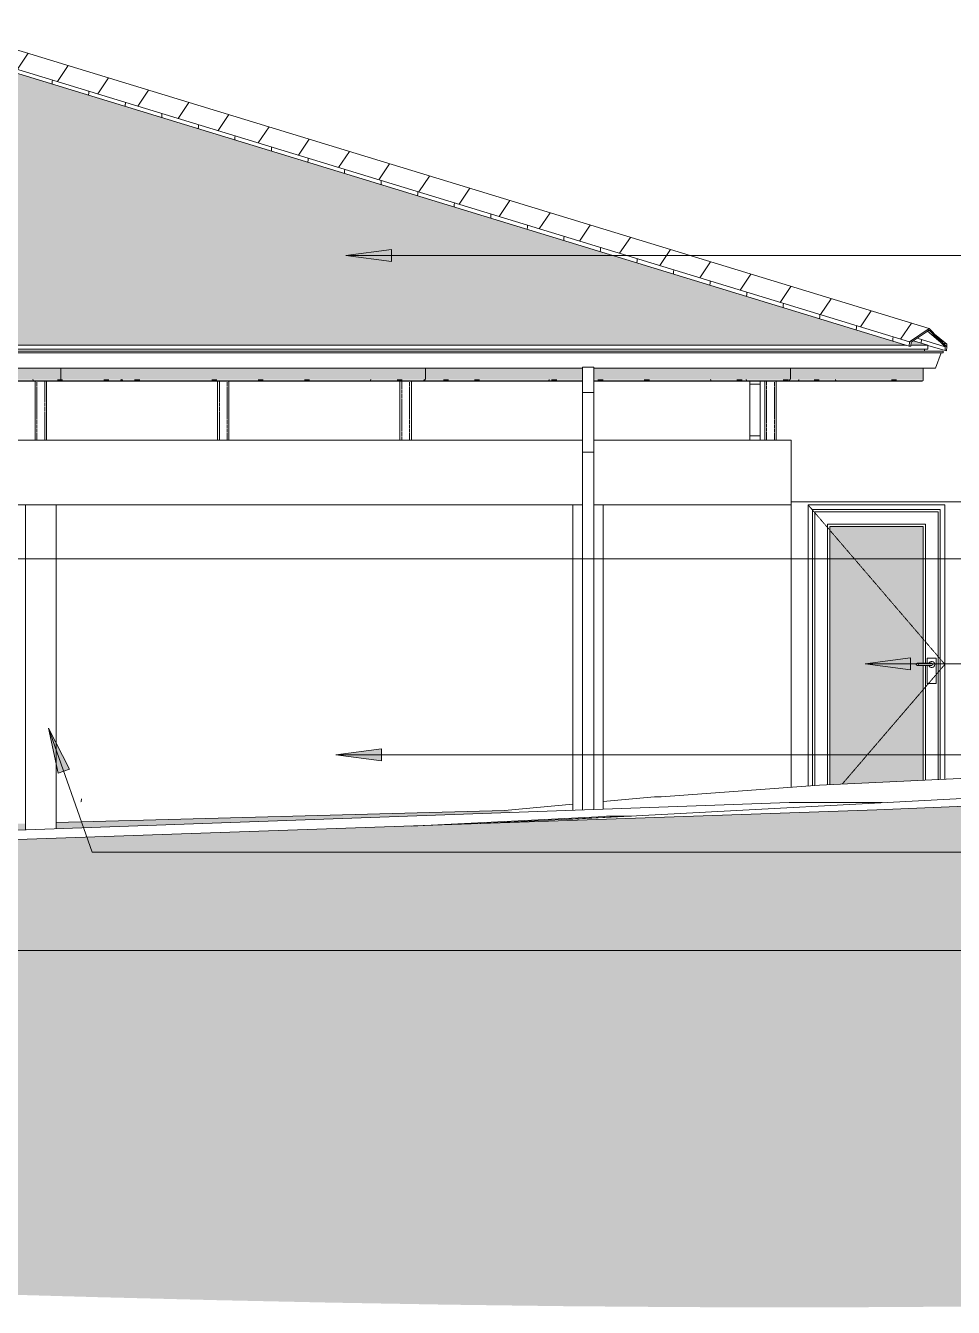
# Model space of a CAD drawing. Header units: millimetres. Extents: x -35517 to 139323, y -3702 to 5999.
# Drawn here: x -5409 to 694, y -2902 to 5534 of the extents above; entities that cross this region are included whole.
import ezdxf

# ---------------------------------------------------------------- set-up
doc = ezdxf.new("R2010")
doc.units = ezdxf.units.MM
doc.linetypes.add('Detail Dash', pattern=[1.1, 0.55, -0.55])
doc.linetypes.add('Hidden', pattern=[7.14375, 4.7625, -2.38125])
for name, color, linetype, lineweight in [('A-DETL-GENF', 92, 'Continuous', 5), ('A-DETL-THIN', 151, 'Continuous', 5), ('A-DOOR', 31, 'Continuous', 5), ('A-FLOR', 192, 'Continuous', 9), ('A-FLOR-PATT', 8, 'Continuous', 9), ('A-GENM', 13, 'Continuous', 5), ('A-GLAZ-CWMG', 51, 'Continuous', 5), ('A-ROOF', 132, 'Continuous', 9), ('A-ROOF-OTLN', 132, 'Continuous', 5), ('A-ROOF-PATT', 132, 'Continuous', 9), ('A-WALL', 113, 'Continuous', 9), ('C-TOPO', 7, 'Continuous', 5), ('G-ANNO-TEXT', 231, 'Continuous', 5), ('G-IMPT', 8, 'Continuous', 5), ('I-WALL', 2, 'Continuous', 9), ('P-SANR-FIXT', 6, 'Continuous', 5), ('S-COLS', 52, 'Continuous', 5)]:
    doc.layers.add(name, color=color, linetype=linetype, lineweight=lineweight)

# ---------------------------------------------------------------- blocks, each defined once
blk = doc.blocks.new('M_Concrete-Rectangular-Column - 200 x 300m-V133-GENERAL NORTH ELEVATION')
at = {"layer": 'S-COLS'}
for p, q in [((-5408.6, 241.6), (-5408.6, 2380)), ((-5208.6, 2380), (-5408.6, 2380)), ((-5208.6, 2380), (-5208.6, 248.7))]:
    blk.add_line(p, q, dxfattribs=at)
blk = doc.blocks.new('M_Concrete-Rectangular-Column - 200 x 300m-V134-GENERAL NORTH ELEVATION')
at = {"layer": 'S-COLS'}
for p, q in [((-1808.6, 369.5), (-1808.6, 2380)), ((-1746.1, 2380), (-1808.6, 2380)), ((-1608.6, 2380), (-1671.1, 2380)), ((-1608.6, 2380), (-1608.6, 376.6))]:
    blk.add_line(p, q, dxfattribs=at)
blk = doc.blocks.new('Door Aluminium - Single Opening Out with Cill - Door Aluminium Single Opening Out with Cill 900x2100-1421182-GENERAL NORTH ELEVATION')
at = {"layer": 'A-DOOR', "linetype": 'Detail Dash'}
h = blk.add_hatch(color=256, dxfattribs=at)
h.paths.add_polyline_path([(-118.6, 538.2), (495.4, 567.9), (495.4, 1323), (453.4, 1323.9), (450.8, 1326.5), (451.9, 1331), (450.8, 1333.5), (454.3, 1336.2), (458.9, 1336.5), (464.9, 1337), (495.4, 1337), (495.4, 2237), (-118.6, 2237), (-118.6, 542.2)])
h.paths.add_polyline_path([(464.9, 1326.5), (464.9, 1333.5), (461.9, 1330), (463.5, 1328.2)])
for p, q in [((638.4, 1330), (-261.6, 2380)), ((638.4, 1330), (-261.6, 2380)), ((638.4, 1330), (-36.9, 542.2)), ((-36.9, 542.2), (638.4, 1330))]:
    blk.add_line(p, q, dxfattribs=at)
at = {"layer": 'A-DOOR'}
for p, q in [((-231.6, 531.6), (-231.6, 2350)), ((-231.6, 2350), (608.4, 2350)), ((-216.6, 532.7), (-216.6, 2335)), ((-216.6, 2335), (593.4, 2335)), ((593.4, 2335), (593.4, 572.6)), ((608.4, 2350), (608.4, 573.4)), ((-133.6, 537.4), (-133.6, 2252)), ((-133.6, 2252), (510.4, 2252)), ((-118.6, 538.2), (-118.6, 2237)), ((-118.6, 2237), (495.4, 2237)), ((495.4, 2237), (495.4, 1336.8)), ((510.4, 2252), (510.4, 1336.8)), ((521.9, 1370), (521.9, 1336.6)), ((581.9, 1370), (521.9, 1370)), ((581.9, 1205), (581.9, 1370)), ((536.9, 1337), (464.9, 1337)), ((464.9, 1323), (536.9, 1323)), ((495.4, 1323.2), (495.4, 567.9)), ((510.4, 1323.2), (510.4, 568.6)), ((521.9, 1323.2), (521.9, 1205)), ((521.9, 1205), (581.9, 1205))]:
    blk.add_line(p, q, dxfattribs=at)
at = {"layer": 'A-DOOR', "flags": 128}
for points in [[(464.9, 1337), (464.6, 1337), (464.2, 1337), (463.9, 1337), (463.6, 1337), (463.3, 1337), (463, 1337), (462.7, 1337), (462.4, 1337), (462.1, 1337), (461.8, 1337), (461.5, 1337), (461.2, 1337), (460.9, 1337), (460.6, 1337), (460.4, 1337), (460.1, 1337), (459.9, 1337), (459.6, 1337), (459.4, 1337), (459.1, 1337), (458.9, 1337), (458.7, 1337), (458.5, 1337), (458.3, 1337), (458.2, 1337), (458, 1337), (457.8, 1337), (457.7, 1337), (457.5, 1337), (457.4, 1337), (457.3, 1337), (457.2, 1337), (457.1, 1337), (457.1, 1337), (457, 1337), (457, 1337), (456.9, 1337), (456.9, 1337), (456.9, 1337)], [(456.9, 1323), (456.9, 1323), (456.9, 1323), (456.9, 1323), (457, 1323), (457, 1323), (457.1, 1323), (457.2, 1323), (457.3, 1323), (457.4, 1323), (457.5, 1323), (457.6, 1323), (457.8, 1323), (457.9, 1323), (458.1, 1323), (458.3, 1323), (458.5, 1323), (458.7, 1323), (458.9, 1323), (459.1, 1323), (459.3, 1323), (459.5, 1323), (459.8, 1323), (460, 1323), (460.3, 1323), (460.6, 1323), (460.8, 1323), (461.1, 1323), (461.4, 1323), (461.7, 1323), (462, 1323), (462.3, 1323), (462.6, 1323), (462.9, 1323), (463.2, 1323), (463.5, 1323), (463.8, 1323), (464.2, 1323), (464.5, 1323), (464.8, 1323), (464.9, 1323)], [(551.9, 1337), (551.9, 1337), (551.8, 1337), (551.8, 1337), (551.7, 1337), (551.6, 1337), (551.5, 1337), (551.3, 1337), (551.1, 1337), (550.9, 1337), (550.7, 1337), (550.5, 1337), (550.2, 1337), (549.9, 1337), (549.6, 1337), (549.3, 1337), (548.9, 1337), (548.5, 1337), (548.2, 1337), (547.8, 1337), (547.3, 1337), (546.9, 1337), (546.4, 1337), (546, 1337), (545.5, 1337), (545, 1337), (544.5, 1337), (544, 1337), (543.4, 1337), (542.9, 1337), (542.3, 1337), (541.8, 1337), (541.2, 1337), (540.6, 1337), (540, 1337), (539.4, 1337), (538.8, 1337), (538.2, 1337), (537.6, 1337), (537, 1337), (536.9, 1337)], [(536.9, 1323), (537.5, 1323), (538.1, 1323), (538.7, 1323), (539.3, 1323), (539.9, 1323), (540.4, 1323), (541, 1323), (541.6, 1323), (542.2, 1323), (542.7, 1323), (543.3, 1323), (543.8, 1323), (544.3, 1323), (544.9, 1323), (545.4, 1323), (545.8, 1323), (546.3, 1323), (546.8, 1323), (547.2, 1323), (547.6, 1323), (548.1, 1323), (548.4, 1323), (548.8, 1323), (549.2, 1323), (549.5, 1323), (549.8, 1323), (550.1, 1323), (550.4, 1323), (550.6, 1323), (550.9, 1323), (551.1, 1323), (551.3, 1323), (551.4, 1323), (551.6, 1323), (551.7, 1323), (551.8, 1323), (551.8, 1323), (551.9, 1323), (551.9, 1323)]]:
    blk.add_lwpolyline(points, dxfattribs=at)
at = {"layer": 'A-DOOR'}
for centre, radius, start, end in [((551.9, 1330), 20, 360, 160.18187), ((456.9, 1330), 7, 75, 180), ((456.9, 1330), 7, 180, 285), ((456.9, 1330), 7, 0, 15), ((456.9, 1330), 7, 345, 0), ((551.9, 1330), 20, 199.92918, 0), ((551.9, 1330), 7, 105, 120), ((551.9, 1330), 7, 244.38572, 270), ((551.9, 1330), 7, 0, 45), ((551.9, 1330), 7, 315, 0)]:
    blk.add_arc(centre, radius, start, end, dxfattribs=at)
blk = doc.blocks.new('GB_500_262_01_1_Abalona_WC_WH_700_Rimfree_ - GB_500_262_01_1_Abalona_WC_WH_700_Rimfree_-895928-GENERAL NORTH ELEVATION')
at = {"layer": 'G-IMPT'}
for p, q in [((-5043.2, 425), (-5040.6, 444.6)), ((-5049.2, 420), (-5049.4, 420))]:
    blk.add_line(p, q, dxfattribs=at)
blk = doc.blocks.new('GB_500_262_01_1_Abalona_WC_WH_700_Rimfree_ - GB_500_262_01_1_Abalona_WC_WH_700_Rimfree_-934798-GENERAL NORTH ELEVATION')
blk.add_blockref('GB_500_262_01_1_Abalona_WC_WH_700_Rimfree_ - GB_500_262_01_1_Abalona_WC_WH_700_Rimfree_-895928-GENERAL NORTH ELEVATION', (0, 0))
blk = doc.blocks.new('Column Steel Square Hollow Sections - 75x75-V142-GENERAL NORTH ELEVATION')
at = {"layer": 'S-COLS', "linetype": 'Hidden'}
for p, q in [((-8934.1, 2805), (-8934.1, 3195.3)), ((-8883.1, 3195.3), (-8883.1, 2805))]:
    blk.add_line(p, q, dxfattribs=at)
blk = doc.blocks.new('FP_143-GENERAL NORTH ELEVATION')
at = {"layer": 'A-ROOF-OTLN'}
for p, q in [((-12471.1, 3195), (-1746.1, 3195)), ((-1671.1, 3195), (486.9, 3195))]:
    blk.add_line(p, q, dxfattribs=at)
at = {"layer": 'A-ROOF-PATT', "lineweight": 5}
for p, q in [((-12471.1, 3197), (-1746.1, 3197)), ((-5361.3, 3204.1), (-5361.5, 3204.5)), ((-5361.1, 3203.8), (-5361.3, 3204.1)), ((-5360.9, 3203.4), (-5361.1, 3203.8)), ((-5360.7, 3203), (-5360.9, 3203.4)), ((-5360.5, 3202.7), (-5360.7, 3203)), ((-5360.3, 3202.3), (-5360.5, 3202.7)), ((-5360.1, 3201.9), (-5360.3, 3202.3)), ((-5360, 3201.6), (-5360.1, 3201.9)), ((-5359.8, 3201.2), (-5360, 3201.6)), ((-5359.6, 3200.9), (-5359.8, 3201.2)), ((-5359.4, 3200.5), (-5359.6, 3200.9)), ((-5359.2, 3200.2), (-5359.4, 3200.5)), ((-5359, 3199.9), (-5359.2, 3200.2)), ((-5358.8, 3199.5), (-5359, 3199.9)), ((-5358.6, 3199.2), (-5358.8, 3199.5)), ((-5358.4, 3198.9), (-5358.6, 3199.2)), ((-5358.2, 3198.6), (-5358.4, 3198.9)), ((-5358.1, 3198.3), (-5358.2, 3198.6)), ((-5357.9, 3198), (-5358.1, 3198.3)), ((-5357.7, 3197.7), (-5357.9, 3198)), ((-5357.5, 3197.4), (-5357.7, 3197.7)), ((-5357.3, 3197.1), (-5357.5, 3197.4)), ((-5357.1, 3196.9), (-5357.3, 3197.1)), ((-5356.9, 3196.6), (-5357.1, 3196.9)), ((-5356.7, 3196.4), (-5356.9, 3196.6)), ((-5356.5, 3196.1), (-5356.7, 3196.4)), ((-5356.3, 3195.9), (-5356.5, 3196.1)), ((-5356.1, 3195.7), (-5356.3, 3195.9)), ((-5356, 3195.5), (-5356.1, 3195.7)), ((-5355.8, 3195.3), (-5356, 3195.5)), ((-5355.6, 3195.1), (-5355.8, 3195.3)), ((-5355.4, 3194.9), (-5355.6, 3195.1)), ((-5355.2, 3194.8), (-5355.4, 3194.9)), ((-5355, 3194.6), (-5355.2, 3194.8)), ((-5354.8, 3194.5), (-5355, 3194.6)), ((-5354.6, 3194.4), (-5354.8, 3194.5)), ((-5199.5, 3201.8), (-5166, 3201.8)), ((-5183.3, 3197), (-5183.3, 3204.5)), ((-4894.7, 3201.8), (-4861.2, 3201.8)), ((-4788.2, 3193.9), (-4788.4, 3193.8)), ((-4788, 3193.9), (-4788.2, 3193.9)), ((-4787.8, 3193.9), (-4788, 3193.9)), ((-4787.6, 3194), (-4787.8, 3193.9)), ((-4787.4, 3194.1), (-4787.6, 3194)), ((-4787.2, 3194.2), (-4787.4, 3194.1)), ((-4787, 3194.2), (-4787.2, 3194.2)), ((-4786.8, 3194.4), (-4787, 3194.2)), ((-4786.6, 3194.5), (-4786.8, 3194.4)), ((-4786.5, 3194.6), (-4786.6, 3194.5)), ((-4786.3, 3194.8), (-4786.5, 3194.6)), ((-4786.1, 3194.9), (-4786.3, 3194.8)), ((-4785.9, 3195.1), (-4786.1, 3194.9)), ((-4785.7, 3195.3), (-4785.9, 3195.1)), ((-4785.5, 3195.5), (-4785.7, 3195.3)), ((-4785.3, 3195.7), (-4785.5, 3195.5)), ((-4785.1, 3195.9), (-4785.3, 3195.7)), ((-4784.9, 3196.1), (-4785.1, 3195.9)), ((-4784.7, 3196.3), (-4784.9, 3196.1)), ((-4784.5, 3196.6), (-4784.7, 3196.3)), ((-4784.4, 3196.8), (-4784.5, 3196.6)), ((-4784.2, 3197.1), (-4784.4, 3196.8)), ((-4784, 3197.4), (-4784.2, 3197.1)), ((-4783.8, 3197.6), (-4784, 3197.4)), ((-4783.6, 3197.9), (-4783.8, 3197.6)), ((-4783.4, 3198.2), (-4783.6, 3197.9)), ((-4783.2, 3198.5), (-4783.4, 3198.2)), ((-4783, 3198.8), (-4783.2, 3198.5)), ((-4782.8, 3199.2), (-4783, 3198.8)), ((-4782.6, 3199.5), (-4782.8, 3199.2)), ((-4782.4, 3199.8), (-4782.6, 3199.5)), ((-4782.2, 3200.2), (-4782.4, 3199.8)), ((-4782.1, 3200.5), (-4782.2, 3200.2)), ((-4781.9, 3200.9), (-4782.1, 3200.5)), ((-4781.7, 3201.2), (-4781.9, 3200.9)), ((-4781.5, 3201.6), (-4781.7, 3201.2)), ((-4781.3, 3201.9), (-4781.5, 3201.6)), ((-4781.1, 3202.3), (-4781.3, 3201.9)), ((-4780.9, 3202.6), (-4781.1, 3202.3)), ((-4780.7, 3203), (-4780.9, 3202.6)), ((-4780.5, 3203.4), (-4780.7, 3203)), ((-4780.3, 3203.8), (-4780.5, 3203.4)), ((-4780.1, 3204.1), (-4780.3, 3203.8)), ((-4779.9, 3204.5), (-4780.1, 3204.1)), ((-4774.7, 3204.1), (-4774.9, 3204.5)), ((-4774.5, 3203.8), (-4774.7, 3204.1)), ((-4774.3, 3203.4), (-4774.5, 3203.8)), ((-4774.1, 3203), (-4774.3, 3203.4)), ((-4773.9, 3202.6), (-4774.1, 3203)), ((-4773.7, 3202.3), (-4773.9, 3202.6)), ((-4773.6, 3201.9), (-4773.7, 3202.3)), ((-4773.4, 3201.6), (-4773.6, 3201.9)), ((-4773.2, 3201.2), (-4773.4, 3201.6)), ((-4773, 3200.9), (-4773.2, 3201.2)), ((-4772.8, 3200.5), (-4773, 3200.9)), ((-4772.6, 3200.2), (-4772.8, 3200.5)), ((-4772.4, 3199.8), (-4772.6, 3200.2)), ((-4772.2, 3199.5), (-4772.4, 3199.8)), ((-4772, 3199.2), (-4772.2, 3199.5)), ((-4771.8, 3198.8), (-4772, 3199.2)), ((-4771.6, 3198.5), (-4771.8, 3198.8)), ((-4771.4, 3198.2), (-4771.6, 3198.5)), ((-4771.3, 3197.9), (-4771.4, 3198.2)), ((-4771.1, 3197.6), (-4771.3, 3197.9)), ((-4770.9, 3197.4), (-4771.1, 3197.6)), ((-4770.7, 3197.1), (-4770.9, 3197.4)), ((-4770.5, 3196.8), (-4770.7, 3197.1)), ((-4770.3, 3196.6), (-4770.5, 3196.8)), ((-4770.1, 3196.3), (-4770.3, 3196.6)), ((-4769.9, 3196.1), (-4770.1, 3196.3)), ((-4769.7, 3195.9), (-4769.9, 3196.1)), ((-4769.5, 3195.7), (-4769.7, 3195.9)), ((-4769.3, 3195.5), (-4769.5, 3195.7)), ((-4769.1, 3195.3), (-4769.3, 3195.5)), ((-4769, 3195.1), (-4769.1, 3195.3)), ((-4768.8, 3194.9), (-4769, 3195.1)), ((-4768.6, 3194.8), (-4768.8, 3194.9)), ((-4768.4, 3194.6), (-4768.6, 3194.8)), ((-4768.2, 3194.5), (-4768.4, 3194.6)), ((-4768, 3194.4), (-4768.2, 3194.5)), ((-4767.8, 3194.2), (-4768, 3194.4)), ((-4767.6, 3194.2), (-4767.8, 3194.2)), ((-4767.4, 3194.1), (-4767.6, 3194.2)), ((-4767.2, 3194), (-4767.4, 3194.1)), ((-4767, 3193.9), (-4767.2, 3194)), ((-4766.8, 3193.9), (-4767, 3193.9)), ((-4766.7, 3193.9), (-4766.8, 3193.9)), ((-4766.5, 3193.8), (-4766.7, 3193.9)), ((-4691.5, 3201.8), (-4658, 3201.8)), ((-4553.6, 3193.9), (-4553.7, 3193.8)), ((-4553.4, 3193.9), (-4553.6, 3193.9)), ((-4553.2, 3193.9), (-4553.4, 3193.9)), ((-4553, 3194), (-4553.2, 3193.9)), ((-4552.8, 3194.1), (-4553, 3194)), ((-4552.6, 3194.1), (-4552.8, 3194.1)), ((-4552.4, 3194.2), (-4552.6, 3194.1)), ((-4552.3, 3194.3), (-4552.4, 3194.2)), ((-4552.1, 3194.4), (-4552.3, 3194.3)), ((-4551.9, 3194.6), (-4552.1, 3194.4)), ((-4551.7, 3194.7), (-4551.9, 3194.6)), ((-4551.5, 3194.8), (-4551.7, 3194.7)), ((-4551.3, 3195), (-4551.5, 3194.8)), ((-4551.2, 3195.2), (-4551.3, 3195)), ((-4551, 3195.3), (-4551.2, 3195.2)), ((-4550.8, 3195.5), (-4551, 3195.3)), ((-4550.6, 3195.7), (-4550.8, 3195.5)), ((-4550.4, 3195.9), (-4550.6, 3195.7)), ((-4550.2, 3196.2), (-4550.4, 3195.9)), ((-4550, 3196.4), (-4550.2, 3196.2)), ((-4549.9, 3196.6), (-4550, 3196.4)), ((-4549.7, 3196.9), (-4549.9, 3196.6)), ((-4549.5, 3197.1), (-4549.7, 3196.9)), ((-4549.3, 3197.4), (-4549.5, 3197.1)), ((-4549.1, 3197.7), (-4549.3, 3197.4)), ((-4183.5, 3201.8), (-4150, 3201.8)), ((-3878.7, 3201.8), (-3845.2, 3201.8)), ((-3573.9, 3201.8), (-3540.4, 3201.8)), ((-3145.7, 3193.9), (-3145.9, 3193.8)), ((-3145.6, 3193.9), (-3145.7, 3193.9)), ((-3145.4, 3193.9), (-3145.6, 3193.9)), ((-3145.2, 3194), (-3145.4, 3193.9)), ((-3145, 3194.1), (-3145.2, 3194)), ((-3144.8, 3194.1), (-3145, 3194.1)), ((-3144.6, 3194.2), (-3144.8, 3194.1)), ((-3144.4, 3194.3), (-3144.6, 3194.2)), ((-3144.2, 3194.5), (-3144.4, 3194.3)), ((-3144.1, 3194.6), (-3144.2, 3194.5)), ((-3143.9, 3194.7), (-3144.1, 3194.6)), ((-3143.7, 3194.9), (-3143.9, 3194.7)), ((-3143.5, 3195), (-3143.7, 3194.9)), ((-3143.3, 3195.2), (-3143.5, 3195)), ((-3143.1, 3195.4), (-3143.3, 3195.2)), ((-3142.9, 3195.6), (-3143.1, 3195.4)), ((-3142.7, 3195.8), (-3142.9, 3195.6)), ((-3142.5, 3196), (-3142.7, 3195.8)), ((-3142.4, 3196.2), (-3142.5, 3196)), ((-3142.2, 3196.5), (-3142.4, 3196.2)), ((-3142, 3196.7), (-3142.2, 3196.5)), ((-3141.8, 3197), (-3142, 3196.7)), ((-3141.6, 3197.2), (-3141.8, 3197)), ((-3141.4, 3197.5), (-3141.6, 3197.2)), ((-3141.2, 3197.8), (-3141.4, 3197.5)), ((-3141, 3198.1), (-3141.2, 3197.8)), ((-3140.9, 3198.4), (-3141, 3198.1)), ((-3140.7, 3198.7), (-3140.9, 3198.4)), ((-3140.5, 3199), (-3140.7, 3198.7)), ((-3140.3, 3199.3), (-3140.5, 3199)), ((-3140.1, 3199.6), (-3140.3, 3199.3)), ((-3139.9, 3200), (-3140.1, 3199.6)), ((-3139.7, 3200.3), (-3139.9, 3200)), ((-3139.5, 3200.6), (-3139.7, 3200.3)), ((-3139.4, 3201), (-3139.5, 3200.6)), ((-3139.2, 3201.3), (-3139.4, 3201)), ((-3139, 3201.7), (-3139.2, 3201.3)), ((-3138.8, 3202), (-3139, 3201.7)), ((-3138.6, 3202.4), (-3138.8, 3202)), ((-3138.4, 3202.7), (-3138.6, 3202.4)), ((-3138.2, 3203.1), (-3138.4, 3202.7)), ((-3138, 3203.5), (-3138.2, 3203.1)), ((-3137.9, 3203.8), (-3138, 3203.5)), ((-3137.7, 3204.2), (-3137.9, 3203.8)), ((-2964.3, 3201.8), (-2930.8, 3201.8)), ((-2788.7, 3198.7), (-2788.9, 3198.4)), ((-2788.5, 3199), (-2788.7, 3198.7)), ((-2788.3, 3199.4), (-2788.5, 3199)), ((-2788.1, 3199.7), (-2788.3, 3199.4)), ((-2787.9, 3200), (-2788.1, 3199.7)), ((-2787.8, 3200.3), (-2787.9, 3200)), ((-2787.6, 3200.7), (-2787.8, 3200.3)), ((-2787.4, 3201), (-2787.6, 3200.7)), ((-2787.2, 3201.3), (-2787.4, 3201)), ((-2787, 3201.7), (-2787.2, 3201.3)), ((-2786.8, 3202), (-2787, 3201.7)), ((-2786.7, 3202.4), (-2786.8, 3202)), ((-2786.5, 3202.7), (-2786.7, 3202.4)), ((-2786.3, 3203.1), (-2786.5, 3202.7)), ((-2786.1, 3203.4), (-2786.3, 3203.1)), ((-2785.9, 3203.8), (-2786.1, 3203.4)), ((-2785.7, 3204.1), (-2785.9, 3203.8)), ((-2785.5, 3204.5), (-2785.7, 3204.1)), ((-2783.3, 3197), (-2783.3, 3204.5)), ((-2659.5, 3201.8), (-2626, 3201.8)), ((-2456.3, 3201.8), (-2422.8, 3201.8)), ((-1969.6, 3195.8), (-1969.7, 3195.6)), ((-1969.4, 3196), (-1969.6, 3195.8)), ((-1969.2, 3196.2), (-1969.4, 3196)), ((-1969, 3196.5), (-1969.2, 3196.2)), ((-1968.8, 3196.7), (-1969, 3196.5)), ((-1968.6, 3197), (-1968.8, 3196.7)), ((-1968.4, 3197.2), (-1968.6, 3197)), ((-1968.2, 3197.5), (-1968.4, 3197.2)), ((-1968.1, 3197.8), (-1968.2, 3197.5)), ((-1967.9, 3198.1), (-1968.1, 3197.8)), ((-1967.7, 3198.4), (-1967.9, 3198.1)), ((-1967.5, 3198.7), (-1967.7, 3198.4)), ((-1967.3, 3199), (-1967.5, 3198.7)), ((-1967.1, 3199.3), (-1967.3, 3199)), ((-1966.9, 3199.6), (-1967.1, 3199.3)), ((-1966.8, 3199.9), (-1966.9, 3199.6)), ((-1966.6, 3200.3), (-1966.8, 3199.9)), ((-1966.4, 3200.6), (-1966.6, 3200.3)), ((-1966.2, 3200.9), (-1966.4, 3200.6)), ((-1966, 3201.3), (-1966.2, 3200.9)), ((-1965.8, 3201.6), (-1966, 3201.3)), ((-1965.6, 3202), (-1965.8, 3201.6)), ((-1965.4, 3202.3), (-1965.6, 3202)), ((-1965.3, 3202.7), (-1965.4, 3202.3)), ((-1965.1, 3203.1), (-1965.3, 3202.7)), ((-1964.9, 3203.4), (-1965.1, 3203.1)), ((-1964.7, 3203.8), (-1964.9, 3203.4)), ((-1964.5, 3204.1), (-1964.7, 3203.8)), ((-1964.3, 3204.5), (-1964.5, 3204.1)), ((-1955.9, 3198.4), (-1956.1, 3198.7)), ((-1955.8, 3198.1), (-1955.9, 3198.4)), ((-1955.6, 3197.8), (-1955.8, 3198.1)), ((-1955.4, 3197.6), (-1955.6, 3197.8)), ((-1955.2, 3197.3), (-1955.4, 3197.6)), ((-1955, 3197), (-1955.2, 3197.3)), ((-1954.8, 3196.8), (-1955, 3197)), ((-1954.6, 3196.5), (-1954.8, 3196.8)), ((-1954.4, 3196.3), (-1954.6, 3196.5)), ((-1954.2, 3196), (-1954.4, 3196.3)), ((-1954.1, 3195.8), (-1954.2, 3196)), ((-1953.9, 3195.6), (-1954.1, 3195.8)), ((-1953.7, 3195.4), (-1953.9, 3195.6)), ((-1953.5, 3195.2), (-1953.7, 3195.4)), ((-1953.3, 3195.1), (-1953.5, 3195.2)), ((-1953.1, 3194.9), (-1953.3, 3195.1)), ((-1952.9, 3194.7), (-1953.1, 3194.9)), ((-1952.7, 3194.6), (-1952.9, 3194.7)), ((-1952.5, 3194.5), (-1952.7, 3194.6)), ((-1952.4, 3194.3), (-1952.5, 3194.5)), ((-1952.2, 3194.2), (-1952.4, 3194.3)), ((-1952, 3194.1), (-1952.2, 3194.2)), ((-1951.8, 3194.1), (-1952, 3194.1)), ((-1951.6, 3194), (-1951.8, 3194.1)), ((-1951.4, 3193.9), (-1951.6, 3194)), ((-1951.2, 3193.9), (-1951.4, 3193.9)), ((-1951, 3193.9), (-1951.2, 3193.9)), ((-1950.8, 3193.8), (-1951, 3193.9)), ((-1948.3, 3201.8), (-1914.8, 3201.8)), ((-1671.1, 3197), (493.7, 3197)), ((-1643.5, 3201.8), (-1610, 3201.8)), ((-1338.7, 3201.8), (-1305.2, 3201.8)), ((-903.2, 3204.1), (-903.4, 3204.5)), ((-903, 3203.8), (-903.2, 3204.1)), ((-902.8, 3203.4), (-903, 3203.8)), ((-902.6, 3203), (-902.8, 3203.4)), ((-902.5, 3202.6), (-902.6, 3203)), ((-902.3, 3202.3), (-902.5, 3202.6)), ((-902.1, 3201.9), (-902.3, 3202.3)), ((-901.9, 3201.6), (-902.1, 3201.9)), ((-901.7, 3201.2), (-901.9, 3201.6)), ((-901.5, 3200.9), (-901.7, 3201.2)), ((-901.3, 3200.5), (-901.5, 3200.9)), ((-901.1, 3200.2), (-901.3, 3200.5)), ((-900.9, 3199.8), (-901.1, 3200.2)), ((-900.7, 3199.5), (-900.9, 3199.8)), ((-900.5, 3199.2), (-900.7, 3199.5)), ((-900.3, 3198.8), (-900.5, 3199.2)), ((-900.2, 3198.5), (-900.3, 3198.8)), ((-900, 3198.2), (-900.2, 3198.5)), ((-899.8, 3197.9), (-900, 3198.2)), ((-899.6, 3197.6), (-899.8, 3197.9)), ((-899.4, 3197.4), (-899.6, 3197.6)), ((-899.2, 3197.1), (-899.4, 3197.4)), ((-899, 3196.8), (-899.2, 3197.1)), ((-898.8, 3196.6), (-899, 3196.8)), ((-898.6, 3196.3), (-898.8, 3196.6)), ((-898.4, 3196.1), (-898.6, 3196.3)), ((-898.2, 3195.9), (-898.4, 3196.1)), ((-898, 3195.7), (-898.2, 3195.9)), ((-897.9, 3195.5), (-898, 3195.7)), ((-897.7, 3195.3), (-897.9, 3195.5)), ((-897.5, 3195.1), (-897.7, 3195.3)), ((-897.3, 3194.9), (-897.5, 3195.1)), ((-897.1, 3194.8), (-897.3, 3194.9)), ((-896.9, 3194.6), (-897.1, 3194.8)), ((-896.7, 3194.5), (-896.9, 3194.6)), ((-896.5, 3194.4), (-896.7, 3194.5)), ((-896.3, 3194.2), (-896.5, 3194.4)), ((-896.1, 3194.2), (-896.3, 3194.2)), ((-895.9, 3194.1), (-896.1, 3194.2)), ((-895.8, 3194), (-895.9, 3194.1)), ((-895.6, 3193.9), (-895.8, 3194)), ((-895.4, 3193.9), (-895.6, 3193.9)), ((-895.2, 3193.9), (-895.4, 3193.9)), ((-895, 3193.8), (-895.2, 3193.9)), ((-729.1, 3201.8), (-695.6, 3201.8)), ((-668.6, 3204.1), (-668.8, 3204.5)), ((-668.4, 3203.8), (-668.6, 3204.1)), ((-668.2, 3203.4), (-668.4, 3203.8)), ((-668, 3203), (-668.2, 3203.4)), ((-667.8, 3202.7), (-668, 3203)), ((-667.6, 3202.3), (-667.8, 3202.7)), ((-667.5, 3202), (-667.6, 3202.3)), ((-667.3, 3201.6), (-667.5, 3202)), ((-667.1, 3201.3), (-667.3, 3201.6)), ((-666.9, 3200.9), (-667.1, 3201.3)), ((-666.7, 3200.6), (-666.9, 3200.9)), ((-544.5, 3194.3), (-544.7, 3194.4)), ((-544.3, 3194.2), (-544.5, 3194.3)), ((-544.1, 3194.1), (-544.3, 3194.2)), ((-543.9, 3194), (-544.1, 3194.1)), ((-543.8, 3194), (-543.9, 3194)), ((-543.6, 3193.9), (-543.8, 3194)), ((-543.4, 3193.9), (-543.6, 3193.9)), ((-543.2, 3193.9), (-543.4, 3193.9)), ((-543, 3193.8), (-543.2, 3193.9)), ((-424.3, 3201.8), (-390.8, 3201.8)), ((-383.3, 3197), (-383.3, 3204.5)), ((-330.1, 3193.9), (-330.3, 3193.8)), ((-329.9, 3193.9), (-330.1, 3193.9)), ((-329.7, 3193.9), (-329.9, 3193.9)), ((-329.5, 3194), (-329.7, 3193.9)), ((-329.3, 3194.1), (-329.5, 3194)), ((-329.2, 3194.2), (-329.3, 3194.1)), ((-329, 3194.2), (-329.2, 3194.2)), ((-328.8, 3194.4), (-329, 3194.2)), ((-328.6, 3194.5), (-328.8, 3194.4)), ((-328.4, 3194.6), (-328.6, 3194.5)), ((-328.2, 3194.8), (-328.4, 3194.6)), ((-328, 3194.9), (-328.2, 3194.8)), ((-327.8, 3195.1), (-328, 3194.9)), ((-327.6, 3195.3), (-327.8, 3195.1)), ((-327.4, 3195.5), (-327.6, 3195.3)), ((-327.2, 3195.7), (-327.4, 3195.5)), ((-327, 3195.9), (-327.2, 3195.7)), ((-326.9, 3196.1), (-327, 3195.9)), ((-326.7, 3196.3), (-326.9, 3196.1)), ((-326.5, 3196.6), (-326.7, 3196.3)), ((-326.3, 3196.8), (-326.5, 3196.6)), ((-326.1, 3197.1), (-326.3, 3196.8)), ((-325.9, 3197.4), (-326.1, 3197.1)), ((-325.7, 3197.6), (-325.9, 3197.4)), ((-325.5, 3197.9), (-325.7, 3197.6)), ((-325.3, 3198.2), (-325.5, 3197.9)), ((-325.1, 3198.5), (-325.3, 3198.2)), ((-324.9, 3198.8), (-325.1, 3198.5)), ((-324.8, 3199.2), (-324.9, 3198.8)), ((-324.6, 3199.5), (-324.8, 3199.2)), ((-324.4, 3199.8), (-324.6, 3199.5)), ((-324.2, 3200.2), (-324.4, 3199.8)), ((-324, 3200.5), (-324.2, 3200.2)), ((-323.8, 3200.9), (-324, 3200.5)), ((-323.6, 3201.2), (-323.8, 3200.9)), ((-323.4, 3201.6), (-323.6, 3201.2)), ((-323.2, 3201.9), (-323.4, 3201.6)), ((-323, 3202.3), (-323.2, 3201.9)), ((-322.8, 3202.6), (-323, 3202.3)), ((-322.6, 3203), (-322.8, 3202.6)), ((-322.5, 3203.4), (-322.6, 3203)), ((-322.3, 3203.8), (-322.5, 3203.4)), ((-322.1, 3204.1), (-322.3, 3203.8)), ((-321.9, 3204.5), (-322.1, 3204.1)), ((-221.1, 3201.8), (-187.6, 3201.8)), ((-82, 3204.1), (-82.2, 3204.5)), ((-81.8, 3203.8), (-82, 3204.1)), ((-81.6, 3203.4), (-81.8, 3203.8)), ((-81.4, 3203), (-81.6, 3203.4)), ((-81.2, 3202.7), (-81.4, 3203)), ((-81, 3202.3), (-81.2, 3202.7)), ((-80.9, 3201.9), (-81, 3202.3)), ((-80.7, 3201.6), (-80.9, 3201.9)), ((-80.5, 3201.2), (-80.7, 3201.6)), ((-80.3, 3200.9), (-80.5, 3201.2)), ((-80.1, 3200.5), (-80.3, 3200.9)), ((-79.9, 3200.2), (-80.1, 3200.5)), ((-79.7, 3199.8), (-79.9, 3200.2)), ((-79.5, 3199.5), (-79.7, 3199.8)), ((-79.3, 3199.2), (-79.5, 3199.5)), ((-79.1, 3198.9), (-79.3, 3199.2)), ((-78.9, 3198.6), (-79.1, 3198.9)), ((-78.8, 3198.2), (-78.9, 3198.6)), ((-78.6, 3197.9), (-78.8, 3198.2)), ((-78.4, 3197.7), (-78.6, 3197.9)), ((-78.2, 3197.4), (-78.4, 3197.7)), ((-78, 3197.1), (-78.2, 3197.4)), ((-77.8, 3196.8), (-78, 3197.1)), ((-77.6, 3196.6), (-77.8, 3196.8)), ((-77.4, 3196.3), (-77.6, 3196.6)), ((-77.2, 3196.1), (-77.4, 3196.3)), ((-77, 3195.9), (-77.2, 3196.1)), ((-76.8, 3195.7), (-77, 3195.9)), ((-76.6, 3195.5), (-76.8, 3195.7)), ((-76.5, 3195.3), (-76.6, 3195.5)), ((-76.3, 3195.1), (-76.5, 3195.3)), ((-76.1, 3194.9), (-76.3, 3195.1)), ((-75.9, 3194.8), (-76.1, 3194.9)), ((-75.7, 3194.6), (-75.9, 3194.8)), ((-75.5, 3194.5), (-75.7, 3194.6)), ((-75.3, 3194.4), (-75.5, 3194.5)), ((-75.1, 3194.3), (-75.3, 3194.4)), ((-74.9, 3194.2), (-75.1, 3194.3)), ((-74.7, 3194.1), (-74.9, 3194.2)), ((-74.5, 3194), (-74.7, 3194.1)), ((-74.4, 3193.9), (-74.5, 3194)), ((286.9, 3201.8), (320.4, 3201.8))]:
    blk.add_line(p, q, dxfattribs=at)
blk = doc.blocks.new('Column Steel Square Hollow Sections - 75x75-V128-GENERAL NORTH ELEVATION')
at = {"layer": 'S-COLS', "linetype": 'Hidden'}
for p, q in [((-23392.7, 3195.3), (-23392.7, 2805)), ((-23341.7, 2805), (-23341.7, 3195.3))]:
    blk.add_line(p, q, dxfattribs=at)
blk = doc.blocks.new('Column Steel Square Hollow Sections - 75x75-V146-GENERAL NORTH ELEVATION')
at = {"layer": 'S-COLS', "linetype": 'Hidden'}
for p, q in [((-2934.1, 3195.1), (-2934.1, 2805)), ((-2883.1, 2805), (-2883.1, 3195.1))]:
    blk.add_line(p, q, dxfattribs=at)
blk = doc.blocks.new('Column Steel Square Hollow Sections - 75x75-V147-GENERAL NORTH ELEVATION')
at = {"layer": 'S-COLS', "linetype": 'Hidden'}
for p, q in [((-534.1, 3195), (-534.1, 2805)), ((-483.1, 2805), (-483.1, 3195))]:
    blk.add_line(p, q, dxfattribs=at)
blk = doc.blocks.new('Downpipe - Downpipe-V149-GENERAL NORTH ELEVATION')
at = {"layer": 'A-GENM'}
for p, q in [((-1746.1, 3286.5), (-1671.1, 3286.5)), ((-1746.1, 3119), (-1746.1, 3286.5)), ((-1671.1, 3286.5), (-1671.1, 3119)), ((-1746.1, 3119), (-1671.1, 3119)), ((-1746.1, 2727.6), (-1746.1, 3119)), ((-1671.1, 3119), (-1671.1, 2727.6)), ((-1746.1, 2727.6), (-1671.1, 2727.6)), ((-1746.1, 371.7), (-1746.1, 2727.6)), ((-1671.1, 2727.6), (-1671.1, 374.4))]:
    blk.add_line(p, q, dxfattribs=at)
blk = doc.blocks.new('Rectangular Mullion - 30x75-1463164-GENERAL NORTH ELEVATION')
at = {"layer": 'A-GLAZ-CWMG'}
for p, q in [((-576.1, 3175), (-643.6, 3175)), ((-576.1, 3195), (-576.1, 3175))]:
    blk.add_line(p, q, dxfattribs=at)
blk = doc.blocks.new('Rectangular Mullion - 30x75-1463165-GENERAL NORTH ELEVATION')
at = {"layer": 'A-GLAZ-CWMG'}
for p, q in [((-643.6, 2835), (-576.1, 2835)), ((-576.1, 2835), (-576.1, 2805))]:
    blk.add_line(p, q, dxfattribs=at)
blk = doc.blocks.new('Rectangular Mullion - 30x75-1460576-GENERAL NORTH ELEVATION')
at = {"layer": 'A-GLAZ-CWMG'}
blk.add_line((-576.1, 2805), (-576.1, 3195), dxfattribs=at)
blk = doc.blocks.new('Rectangular Mullion - Sheerclip 15 - 75x50 Aluminium Top and Side A Edge Frame-1463167-GENERAL NORTH ELEVATION')
at = {"layer": 'A-GLAZ-CWMG'}
blk.add_line((-470.9, 3175), (-470.9, 3195), dxfattribs=at)
blk = doc.blocks.new('Rectangular Mullion - Sheerclip 15 - 75x50 Aluminium Top and Side A Edge Frame-1463168-GENERAL NORTH ELEVATION')
at = {"layer": 'A-GLAZ-CWMG'}
blk.add_line((-470.9, 2805), (-470.9, 2835), dxfattribs=at)
blk = doc.blocks.new('Rectangular Mullion - 30x75-1460575-GENERAL NORTH ELEVATION')
at = {"layer": 'A-GLAZ-CWMG'}
blk.add_line((-546.2, 2805), (-546.2, 3195), dxfattribs=at)

msp = doc.modelspace()

# ---------------------------------------------------------------- hatches: boundary and pattern name
at = {"layer": 'A-DETL-GENF'}
h = msp.add_hatch(dxfattribs=at)
h.set_pattern_fill('FP_39', style=0, pattern_type=2)
h.set_pattern_definition([(45, (23690.78, 31918.81), (0, 179.99969), [127.279, -127.279]), (45, (23720.78, 31888.81), (0, 179.99969), [127.279, -127.279]), (45, (23750.78, 31858.81), (0, 179.99969), [127.279, -127.279]), (315, (23780.78, 31858.81), (179.99969, 0), [127.279, -127.279]), (315, (23810.78, 31888.81), (179.99969, 0), [127.279, -127.279]), (315, (23840.78, 31918.81), (179.99969, 0), [127.279, -127.279])])
h.paths.add_polyline_path([(-320.6, -2901.7), (64.7, -2900.8), (523.6, -2898), (833.3, -2895.3), (1216.2, -2890.5), (1598, -2884.4), (1978.4, -2876.7), (2357.2, -2867.6), (2734.3, -2856.9), (3109.4, -2844.7), (3482.3, -2830.7), (3852.9, -2815), (4220.9, -2797.5), (4586.1, -2778.3), (4948.4, -2757.1), (5307.5, -2734), (5672.1, -2708.2), (5672.1, 676.2), (4827, 576.7), (121.3, 369.5), (-5670.9, 168.8), (-6748.1, 107.7), (-9451.9, 88.9), (-17174.8, 18.7), (-19292.2, -166.5), (-26828.4, -373.2), (-32357.1, -485.9), (-35516.6, -374), (-35516.6, -2145.2), (-35023.8, -2125.6), (-34465.8, -2105), (-33917.4, -2086.3), (-33378.2, -2069.7), (-32847.6, -2054.9), (-32325.2, -2042), (-31810.5, -2031), (-31302.9, -2021.8), (-30802, -2014.3), (-30307.2, -2008.5), (-29818.1, -2004.3), (-29334.2, -2001.8), (-28617, -2000.9), (-27908.7, -2003.4), (-27207.5, -2009.2), (-26511.9, -2018), (-25820.1, -2029.7), (-25130.5, -2044.3), (-24441.3, -2061.4), (-23751.1, -2081.1), (-23057.9, -2103.1), (-22360.3, -2127.3), (-21420.2, -2162.7), (-20465.1, -2201.3), (-19491.1, -2242.9), (-18240.9, -2298.4), (-15326.3, -2431.4), (-13618.3, -2508), (-12118.6, -2573), (-10863.4, -2625.2), (-9554.5, -2677.3), (-8188, -2728.8), (-7124.3, -2766.7), (-6398.6, -2790.9), (-5661.7, -2813.9), (-4915, -2835.1), (-4160.2, -2854.1), (-3398.9, -2870.5), (-2632.7, -2883.9), (-1863.2, -2893.9), (-1091.9, -2899.9), (-706.2, -2901.4)])
at = {"layer": 'A-FLOR-PATT', "lineweight": 5}
h = msp.add_hatch(dxfattribs=at)
h.set_pattern_fill('FP_3', color=256, style=0, pattern_type=2)
h.set_pattern_definition([(3.533, (-12999.57, 52.004), (-4.09e-05, 4.8812745), [212.457, -70.819]), (179.581, (-12928.885, 56.368), (-5e-06, 4.8811306), [212.059, -70.686])])
h.paths.add_polyline_path([(-14027.5, 48), (-12608.6, 60.7), (-12608.6, 86.7), (-13956.9, 49.9)])
h.paths.add_polyline_path([(-12408.6, 62.5), (-9773.6, 86.5), (-9008.6, 113.7), (-9008.6, 184.7), (-12408.6, 92.1)])
h.paths.add_polyline_path([(-8808.6, 120.8), (-5408.6, 241.6), (-5408.6, 282.8), (-8808.6, 190.2), (-8808.6, 133)])
h.paths.add_polyline_path([(-5208.6, 248.7), (-2178.6, 356.3), (-2258.3, 368.7), (-5208.6, 288.3), (-5208.6, 255.8)])
at = {"layer": 'A-ROOF-PATT', "lineweight": 5}
h = msp.add_hatch(dxfattribs=at)
h.set_pattern_fill('FP_21', color=256, style=0, pattern_type=2)
h.set_pattern_definition([(56.095, (-2786.47, 4491.62), (-318.353, 0.002), [])])
h.paths.add_polyline_path([(405.1, 3452.5), (534.7, 3539.6), (-5978.1, 5530.8), (-6062.2, 5429.7), (-713.7, 3794.5)])
h = msp.add_hatch(dxfattribs=at)
h.set_pattern_fill('FP_25', color=256, style=0, pattern_type=2)
h.set_pattern_definition([(145.26, (-2672.19, 4485.295), (-143.142, 0.0011), [])])
h.paths.add_polyline_path([(650.2, 3436.8), (570, 3503.8), (629.8, 3443), (642.1, 3439.2)])
h.paths.add_polyline_path([(-5983.1, 5524.2), (-5985.8, 5527.2), (-5989.2, 5530.8), (-5988.3, 5531.9), (-5994.6, 5533.8), (-5988.8, 5529)])
h = msp.add_hatch(dxfattribs=at)
h.set_pattern_fill('FP_5', color=256, style=0, pattern_type=2)
h.set_pattern_definition([(0, (0, 6539.686), (323.85, 44.557), [76.2, -63.5, 88.9, -38.1, -165.1]), (0, (0, 6539.686), (323.85, 44.557), [-266.7, 114.3, -50.8]), (0, (76.2, 6541.543), (323.85, 44.557), [63.5, -241.3, 50.8, -76.2]), (0, (228.6, 6536.9), (323.85, 44.557), [38.1, -393.7]), (90, (0, 6539.69), (-107.95, 44.557), [42.701, -135.529]), (90, (76.2, 6539.69), (-107.95, 44.557), [41.773, -136.457]), (90, (139.7, 6539.69), (-107.95, 44.557), [38.988, -139.242]), (90, (228.6, 6536.9), (-107.95, 44.557), [42.701, -135.529]), (90, (266.7, 6536.9), (-107.95, 44.557), [42.701, -135.529]), (90, (381, 6539.69), (-107.95, 44.557), [40.844, -137.385])])
h.paths.add_polyline_path([(-8003.8, 3431.1), (383.6, 3431.1), (-6065.6, 5402.9), (-21716.2, 5402.9), (-15623.6, 3540.1), (-15499.8, 3435.3), (-15499.8, 3431.1), (-8164.7, 3431.1)])
h.paths.add_polyline_path([(526.4, 3431.1), (431.3, 3460.2), (415.6, 3449.7), (415.6, 3431.1), (523.6, 3431.1)])
h.paths.add_polyline_path([(-15581.9, 3431.1), (-15698.9, 3466.9), (-15710.1, 3457.6), (-15623.6, 3431.1)])
h = msp.add_hatch(dxfattribs=at)
h.set_pattern_fill('FP_19', color=256, style=0, pattern_type=2)
h.set_pattern_definition([(86.559, (-2830.12, 4421.47), (-244.88, -0.001), [])])
h.paths.add_polyline_path([(403.4, 3425.1), (404.4, 3440.4), (-6063.7, 5417.9), (-6065.6, 5402.9), (280.4, 3462.7)])
h = msp.add_hatch(dxfattribs=at)
h.set_pattern_fill('FP_20', color=256, style=0, pattern_type=2)
h.set_pattern_definition([(86.559, (-2828.9, 4435.05), (-244.88, -0.001), [])])
h.paths.add_polyline_path([(404.4, 3440.4), (405.1, 3452.5), (-6062.2, 5429.7), (-6063.7, 5417.9), (-715.2, 3782.7)])
h = msp.add_hatch(dxfattribs=at)
h.set_pattern_fill('FP_16', color=256, style=0, pattern_type=2)
h.set_pattern_definition([(90, (527.54, 3466.53), (-240.42, 1e-14), [])])
h.paths.add_polyline_path([(650, 3393.4), (651.6, 3420.8), (534.7, 3539.6), (405.1, 3452.5), (403.4, 3425.1), (414, 3423.7), (415.6, 3449.7), (534.1, 3529.4), (641, 3420.7), (639.4, 3394.8)])
h = msp.add_hatch(dxfattribs=at)
h.set_pattern_fill('FP_17', color=256, style=0, pattern_type=2)
h.set_pattern_definition([(86.559, (-2643.04, 4411.56), (-244.88, -0.001), [])])
h.paths.add_polyline_path([(639.4, 3394.8), (641, 3420.7), (456.5, 3477.2), (431.3, 3460.2), (526.4, 3431.1), (526.4, 3429.3), (554.5, 3420.7)])
h = msp.add_hatch(dxfattribs=at)
h.set_pattern_fill('FP_18', color=256, style=0, pattern_type=2)
h.set_pattern_definition([(139.587, (-2687.77, 4476.41), (-160.9185, 0.0017), [])])
h.paths.add_polyline_path([(641, 3420.7), (534.1, 3529.4), (456.5, 3477.2), (640.7, 3420.8)])
h = msp.add_hatch(dxfattribs=at)
h.set_pattern_fill('FP_24', color=256, style=0, pattern_type=2)
h.set_pattern_definition([(90, (-2610.32, 4427.54), (-240.416, 1e-14), [])])
h.paths.add_polyline_path([(650.2, 3424.6), (650.2, 3436.8), (629.8, 3443), (646.9, 3425.6)])
h = msp.add_hatch(dxfattribs=at)
h.set_pattern_fill('FP_23', color=256, style=0, pattern_type=2)
h.set_pattern_definition([(90, (-2610.32, 4413.8), (-240.416, 1e-14), [])])
h.paths.add_polyline_path([(650.2, 3422.3), (650.2, 3424.6), (646.9, 3425.6)])
h = msp.add_hatch(dxfattribs=at)
h.set_pattern_fill('FP_26', color=256, style=0, pattern_type=2)
h.set_pattern_definition([(0, (-28770.69, 0), (406.4, 101.6), [33.528, -271.272, 33.528, -271.272, -1625.6]), (0, (-28770.69, 0), (406.4, 101.6), [-609.6, 33.528, -576.072, 33.528, -271.272, -711.2]), (0, (-28770.69, 0), (406.4, 101.6), [-1524, 33.528, -169.672, 33.528, -474.472]), (120, (-28618.29, 50.8), (-291.18818, 301.15272), [33.528, -271.272, 33.528, -271.272, -1625.6]), (120, (-28618.29, 50.8), (-291.18818, 301.15272), [-609.6, 33.528, -576.072, 33.528, -271.272, -711.2]), (120, (-28618.29, 50.8), (-291.18818, 301.15272), [-1524, 33.528, -169.672, 33.528, -474.472]), (240, (-28567.49, 254), (-115.21182, -402.75272), [33.528, -271.272, 33.528, -271.272, -1625.6]), (240, (-28567.49, 254), (-115.21182, -402.75272), [-609.6, 33.528, -576.072, 33.528, -271.272, -711.2]), (240, (-28567.49, 254), (-115.21182, -402.75272), [-1524, 33.528, -169.672, 33.528, -474.472])])
h.paths.add_polyline_path([(-8486.5, 3204.5), (-1746.1, 3204.5), (-1746.1, 3280.1), (-12471.1, 3280.1), (-12471.1, 3204.5), (-8808.3, 3204.5)])
h.paths.add_polyline_path([(496.4, 3204.5), (496.4, 3280.1), (-1671.1, 3280.1), (-1671.1, 3204.5), (-120, 3204.5)])
h.paths.add_polyline_path([(-15645.4, 3204.5), (-12546.1, 3204.5), (-12546.1, 3280.1), (-15653.6, 3280.1), (-15653.6, 3204.5)])
h = msp.add_hatch(dxfattribs=at)
h.set_pattern_fill('FP_27', color=256, style=0, pattern_type=2)
h.set_pattern_definition([(0, (-7578.6, 3309.8), (0, 1200), []), (90, (-7578.6, 3309.8), (-2400, 1e-13), [])])
h.paths.add_polyline_path([(-8486.5, 3204.5), (-1746.1, 3204.5), (-1746.1, 3280.1), (-12471.1, 3280.1), (-12471.1, 3204.5), (-8808.3, 3204.5)])
h.paths.add_polyline_path([(496.4, 3204.5), (496.4, 3280.1), (-1671.1, 3280.1), (-1671.1, 3204.5), (-120, 3204.5)])
h.paths.add_polyline_path([(-15645.4, 3204.5), (-12546.1, 3204.5), (-12546.1, 3280.1), (-15653.6, 3280.1), (-15653.6, 3204.5)])
at = {"layer": 'G-ANNO-TEXT'}
for points in [[(-3301.9, 4021.8), (-3001.9, 3982.3), (-3001.9, 4061.3)], [(113.3, 1333.2), (413.3, 1293.7), (413.3, 1372.7)], [(-5257.8, 909.2), (-5195.5, 613.1), (-5121, 639.3)], [(-3368.7, 734.1), (-3068.7, 694.6), (-3068.7, 773.5)]]:
    msp.add_hatch(color=7, dxfattribs=at).paths.add_polyline_path(points)

# ---------------------------------------------------------------- linework, layer by layer
at = {"layer": 'A-DETL-THIN'}
for p, q in [((4827, 576.7), (191.5, 371.9)), ((191.5, 371.9), (-5625.1, 171.4))]:
    msp.add_line(p, q, dxfattribs=at)
at = {"layer": 'A-FLOR'}
for p, q in [((-387, 420), (-9792, 85.9)), ((-5208.6, 288.3), (-2258.3, 368.7)), ((226.3, 420), (-387, 420))]:
    msp.add_line(p, q, dxfattribs=at)
at = {"layer": 'A-ROOF'}
for p, q in [((526.4, 3431.1), (431.3, 3460.2)), ((526.4, 3405), (-31160.6, 3405)), ((-15499.8, 3431.1), (383.6, 3431.1)), ((414.5, 3431.1), (526.4, 3431.1)), ((526.4, 3405), (526.4, 3431.1))]:
    msp.add_line(p, q, dxfattribs=at)
at = {"layer": 'A-ROOF-OTLN'}
for p, q in [((534.7, 3539.6), (-5978.1, 5530.8)), ((403.4, 3425.1), (-6065.6, 5402.9)), ((405.1, 3452.5), (-6062.2, 5429.7)), ((534.7, 3539.6), (405.1, 3452.5)), ((415.6, 3449.7), (534.1, 3529.4)), ((641, 3420.7), (456.5, 3477.2)), ((534.1, 3529.4), (641, 3420.7)), ((651.6, 3420.8), (534.7, 3539.6)), ((570, 3503.8), (650.2, 3436.8)), ((626.4, 3392.3), (-31260.6, 3392.3)), ((626.4, 3379.6), (-31260.6, 3379.6)), ((405.1, 3452.5), (403.4, 3425.1)), ((403.4, 3425.1), (414, 3423.7)), ((414, 3423.7), (415.6, 3449.7)), ((504.6, 3392.3), (504.6, 3405)), ((639.4, 3394.8), (526.4, 3429.3)), ((575.6, 3280.1), (613.7, 3379.6)), ((626.4, 3379.6), (626.4, 3392.3)), ((650.2, 3436.8), (629.8, 3443)), ((641, 3420.7), (639.4, 3394.8)), ((639.4, 3394.8), (650, 3393.4)), ((650, 3393.4), (651.6, 3420.8)), ((650.2, 3436.8), (650.2, 3422.3)), ((-1746.1, 3280.1), (-31209.8, 3280.1)), ((575.6, 3280.1), (-1671.1, 3280.1)), ((496.4, 3204.5), (496.4, 3280.1))]:
    msp.add_line(p, q, dxfattribs=at)
msp.add_open_spline([(486.9, 3195), (487.8, 3195), (489, 3195.2), (490.6, 3195.7), (491.5, 3196.2), (492.2, 3196.6), (492.9, 3197.1), (493.5, 3197.6), (494.1, 3198.2), (494.6, 3198.9), (495.2, 3199.7), (495.7, 3200.9), (496.3, 3202.4), (496.4, 3203.7), (496.4, 3204.5)], degree=3, knots=[0, 0, 0, 0, 0.166667, 0.25, 0.333333, 0.375, 0.416667, 0.5, 0.541667, 0.583333, 0.666667, 0.75, 0.833333, 1, 1, 1, 1], dxfattribs=at)
at = {"layer": 'A-WALL'}
for p, q in [((-643.6, 2805), (-643.6, 3195)), ((-373.6, 2380), (-373.6, 522.5))]:
    msp.add_line(p, q, dxfattribs=at)
at = {"layer": 'C-TOPO'}
for p, q in [((4618, 655.6), (-1432.5, 331)), ((1006.4, 592.6), (-186.9, 534.9)), ((-186.9, 534.9), (1006.4, 592.6)), ((-1228.1, 459.4), (-186.9, 534.9)), ((-1228.1, 459.4), (-186.9, 534.9)), ((-1608.6, 427.3), (-1271.5, 457.7)), ((-1608.6, 427.3), (-1271.5, 457.7)), ((-1271.5, 457.7), (-1228.1, 459.4)), ((-1271.5, 457.7), (-1228.1, 459.4)), ((-2258.3, 368.7), (-1809.4, 409.2)), ((-2258.3, 368.7), (-1809.4, 409.2)), ((-1555.7, 331), (-2872.6, 266.3)), ((-1432.5, 331), (-2419.9, 281.9)), ((-1432.5, 331), (-1851.2, 309.8)), ((-1588.4, 331), (-1555.7, 331)), ((-1549.8, 331), (-1555.7, 331)), ((-1432.5, 331), (-1555.7, 331)), ((-1422.8, 331), (-1432.5, 331))]:
    msp.add_line(p, q, dxfattribs=at)
at = {"layer": 'G-ANNO-TEXT', "color": 7}
for p, q in [((-3001.9, 4061.3), (-3301.9, 4021.8)), ((-3001.9, 3982.3), (-3001.9, 4061.3)), ((-3301.9, 4021.8), (-3001.9, 3982.3)), ((-3301.9, 4021.8), (4357.6, 4021.8)), ((-6002.4, 2024.6), (6271.1, 2024.6)), ((413.3, 1372.7), (113.3, 1333.2)), ((413.3, 1293.7), (413.3, 1372.7)), ((113.3, 1333.2), (413.3, 1293.7)), ((113.3, 1333.2), (7937.9, 1333.2)), ((-5257.8, 909.2), (-5195.5, 613.1)), ((-5121, 639.3), (-5257.8, 909.2)), ((-5257.8, 909.2), (-4971, 93.6)), ((-3068.7, 773.5), (-3368.7, 734.1)), ((-3068.7, 694.6), (-3068.7, 773.5)), ((-3368.7, 734.1), (-3068.7, 694.6)), ((-3368.7, 734.1), (6735.5, 734.1)), ((-5195.5, 613.1), (-5121, 639.3)), ((-4971, 93.6), (7389.8, 93.6)), ((-6711.9, -552.1), (7170.2, -552.1))]:
    msp.add_line(p, q, dxfattribs=at)
at = {"layer": 'I-WALL'}
for p, q in [((-1746.1, 2805), (-12471.1, 2805)), ((-373.6, 2805), (-1671.1, 2805)), ((-373.6, 2805), (-373.6, 2380)), ((-12471.1, 2380), (-1746.1, 2380)), ((-1671.1, 2380), (-373.6, 2380)), ((764.4, 2400), (-373.6, 2400)), ((-261.6, 529.4), (-261.6, 2380)), ((-261.6, 2380), (638.4, 2380)), ((638.4, 2380), (638.4, 574.8))]:
    msp.add_line(p, q, dxfattribs=at)
at = {"layer": 'S-COLS'}
for p, q in [((-5346.1, 3195.3), (-5346.1, 2805)), ((-5271.1, 3195.3), (-5271.1, 2805)), ((-4146.1, 2805), (-4146.1, 3195.3)), ((-4071.1, 3195.3), (-4071.1, 2805)), ((-2946.1, 2805), (-2946.1, 3195.1)), ((-2871.1, 3195.1), (-2871.1, 2805)), ((-546.1, 2805), (-546.1, 3195)), ((-471.1, 3195), (-471.1, 2805))]:
    msp.add_line(p, q, dxfattribs=at)

# ---------------------------------------------------------------- block references
at = {"layer": 'A-DOOR', "linetype": 'Detail Dash'}
msp.add_blockref('Door Aluminium - Single Opening Out with Cill - Door Aluminium Single Opening Out with Cill 900x2100-1421182-GENERAL NORTH ELEVATION', (0, 0), dxfattribs=at)
at = {"layer": 'A-GENM'}
msp.add_blockref('Downpipe - Downpipe-V149-GENERAL NORTH ELEVATION', (0, 0), dxfattribs=at)
at = {"layer": 'A-GLAZ-CWMG'}
for name in ['Rectangular Mullion - 30x75-1463164-GENERAL NORTH ELEVATION', 'Rectangular Mullion - 30x75-1460576-GENERAL NORTH ELEVATION', 'Rectangular Mullion - 30x75-1460575-GENERAL NORTH ELEVATION', 'Rectangular Mullion - Sheerclip 15 - 75x50 Aluminium Top and Side A Edge Frame-1463167-GENERAL NORTH ELEVATION', 'Rectangular Mullion - 30x75-1463165-GENERAL NORTH ELEVATION', 'Rectangular Mullion - Sheerclip 15 - 75x50 Aluminium Top and Side A Edge Frame-1463168-GENERAL NORTH ELEVATION']:
    msp.add_blockref(name, (0, 0), dxfattribs=at)
at = {"layer": 'A-ROOF-OTLN'}
msp.add_blockref('FP_143-GENERAL NORTH ELEVATION', (0, 0), dxfattribs=at)
at = {"layer": 'P-SANR-FIXT'}
msp.add_blockref('GB_500_262_01_1_Abalona_WC_WH_700_Rimfree_ - GB_500_262_01_1_Abalona_WC_WH_700_Rimfree_-934798-GENERAL NORTH ELEVATION', (0, 0), dxfattribs=at)
at = {"layer": 'S-COLS', "linetype": 'Hidden'}
for name, p in [('Column Steel Square Hollow Sections - 75x75-V142-GENERAL NORTH ELEVATION', (3600, 0)), ('Column Steel Square Hollow Sections - 75x75-V128-GENERAL NORTH ELEVATION', (19258.6, 0)), ('Column Steel Square Hollow Sections - 75x75-V146-GENERAL NORTH ELEVATION', (0, 0)), ('Column Steel Square Hollow Sections - 75x75-V147-GENERAL NORTH ELEVATION', (0, 0))]:
    msp.add_blockref(name, p, dxfattribs=at)
at = {"layer": 'S-COLS'}
for name in ['M_Concrete-Rectangular-Column - 200 x 300m-V133-GENERAL NORTH ELEVATION', 'M_Concrete-Rectangular-Column - 200 x 300m-V134-GENERAL NORTH ELEVATION']:
    msp.add_blockref(name, (0, 0), dxfattribs=at)

doc.saveas('drawing.dxf')
